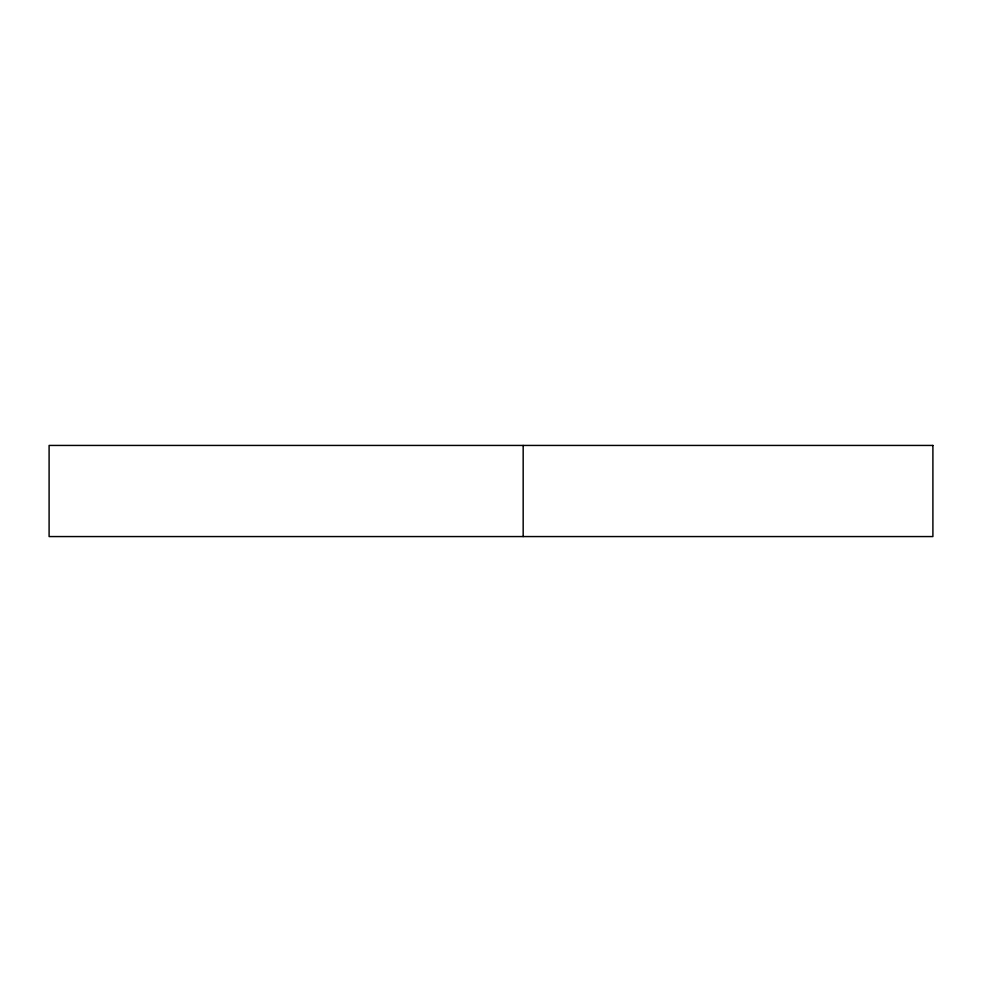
<?xml version="1.0" encoding="UTF-8"?>
<svg xmlns="http://www.w3.org/2000/svg" width="982" height="982" viewBox="0 0 982 982"><rect width="100%" height="100%" fill="white"/><g stroke="black" fill="none" stroke-linecap="round" stroke-linejoin="round"><path stroke-width="1.47" d="M523.173 445.435L523.173 536.565M932.9 445.435L49.1 445.435L49.1 536.565L932.9 536.565L932.9 445.435"/></g></svg>
